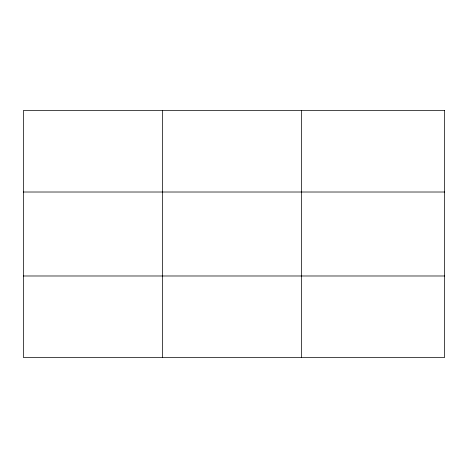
<?xml version="1.0" encoding="UTF-8"?>
<svg xmlns="http://www.w3.org/2000/svg" width="468" height="468" viewBox="0 0 468 468"><rect width="100%" height="100%" fill="white"/><g stroke="black" fill="none" stroke-linecap="round" stroke-linejoin="round"><path stroke-width="0.7" d="M162.396 357.493L162.396 110.507M301.392 357.493L301.392 110.507M23.4 192.015L444.6 192.015M23.4 275.985L444.6 275.985M444.6 110.507L444.6 357.493L23.4 357.493L23.4 110.507L444.6 110.507"/></g></svg>
